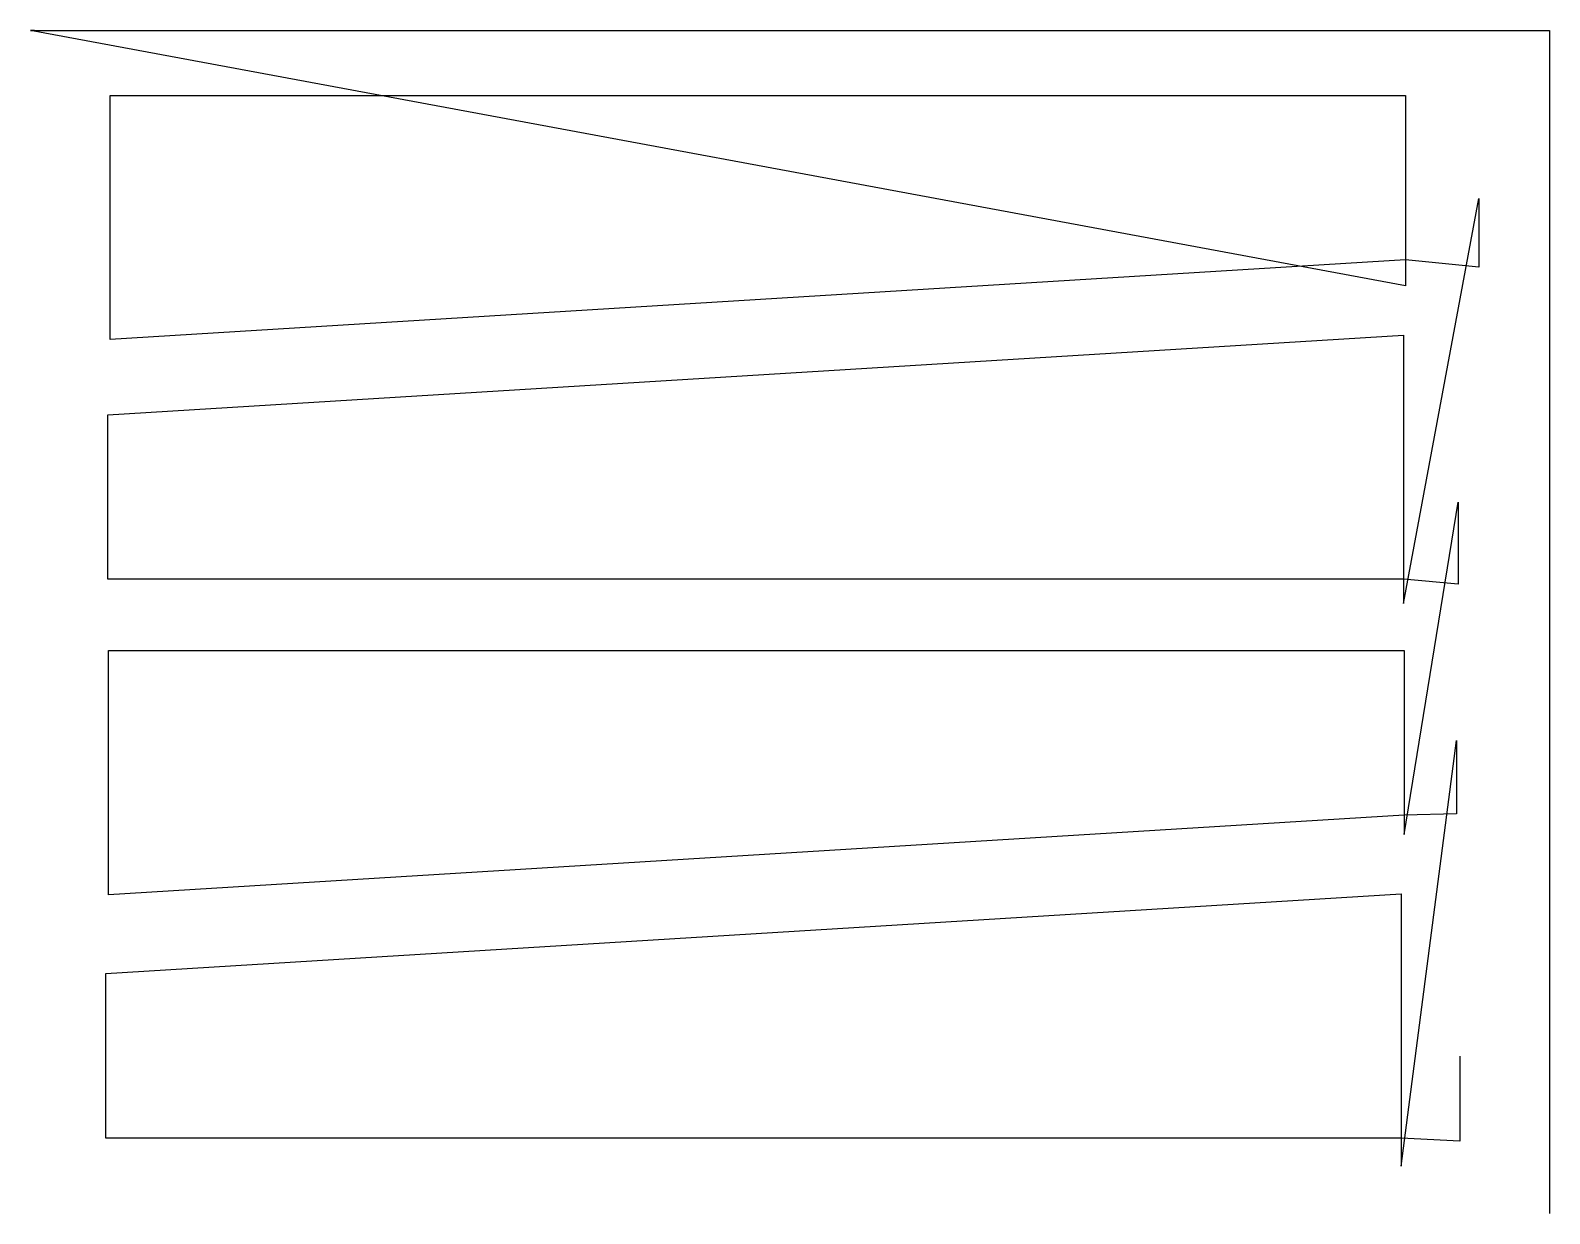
# Model space of a CAD drawing. Header units: metres. Extents: x 0 to 383, y 862 to 1160.
import ezdxf

# ---------------------------------------------------------------- set-up
doc = ezdxf.new("R2010")
doc.units = ezdxf.units.M

msp = doc.modelspace()

# ---------------------------------------------------------------- linework, layer by layer
at = {"layer": 'TOOL_0'}
for p, q in [((346.583, 1095.689), (0, 1160.071)), ((0, 1160.071), (1, 1160.071)), ((1, 1160.071), (0, 1160.071)), ((0, 1160.071), (1, 1160.071)), ((1, 1160.071), (382.903, 1160.071)), ((382.903, 1160.071), (382.903, 862.715)), ((20.083, 1082.138), (20.083, 1143.686)), ((20.083, 1143.686), (346.583, 1143.686)), ((346.583, 1143.686), (346.583, 1102.231)), ((346.044, 1015.561), (365.038, 1117.702)), ((365.038, 1117.702), (365.038, 1100.339)), ((346.583, 1102.23), (20.083, 1082.138)), ((346.583, 1102.231), (346.583, 1095.689)), ((365.038, 1100.339), (346.583, 1102.23)), ((19.544, 1063.15), (346.044, 1083.242)), ((346.044, 1083.242), (346.044, 1021.694)), ((19.544, 1021.695), (19.544, 1063.15)), ((346.223, 957.352), (359.836, 1041.137)), ((359.836, 1041.137), (359.836, 1020.405)), ((346.044, 1021.695), (19.544, 1021.695)), ((359.836, 1020.405), (346.044, 1021.695)), ((346.044, 1021.694), (346.044, 1015.561)), ((19.723, 942.126), (19.723, 1003.674)), ((19.723, 1003.674), (346.223, 1003.674)), ((346.223, 1003.674), (346.223, 962.219)), ((345.504, 873.699), (359.453, 981.021)), ((359.453, 981.021), (359.453, 962.525)), ((346.223, 962.218), (19.723, 942.126)), ((359.453, 962.525), (346.223, 962.218)), ((346.223, 962.219), (346.223, 957.352)), ((19.004, 922.237), (345.504, 942.329)), ((345.504, 942.329), (345.504, 880.781)), ((19.004, 880.782), (19.004, 922.237)), ((360.246, 901.441), (360.246, 880.005)), ((345.504, 880.782), (19.004, 880.782)), ((360.246, 880.005), (345.504, 880.782)), ((345.504, 880.781), (345.504, 873.699)), ((382.903, 862.715), (382.903, 861.715))]:
    msp.add_line(p, q, dxfattribs=at)

doc.saveas('drawing.dxf')
